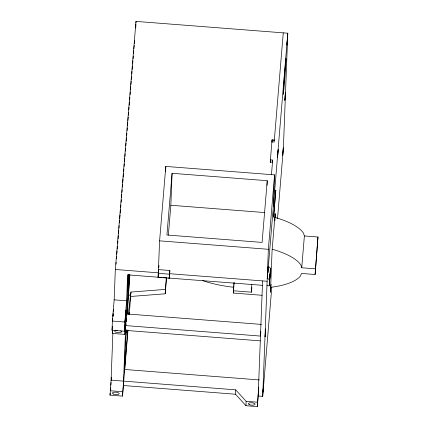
<?xml version="1.0" encoding="UTF-8"?>
<svg xmlns="http://www.w3.org/2000/svg" width="428" height="428" viewBox="0 0 428 428"><rect width="100%" height="100%" fill="white"/><g stroke="black" fill="none" stroke-linecap="round" stroke-linejoin="round"><path stroke-width="0.64" d="M112.511 330.421L112.393 333.423L124.853 334.391L126.271 310.006L124.5 331.208L112.04 330.239L112.393 321.048L114.158 299.846L115.325 269.48L136.002 21.4L287.798 33.207L283.379 148.27L277.505 218.772M125.591 329.084L123.366 385.516L122.483 396.114L110.023 395.146L111.077 380.15L112.869 333.487M116.052 264.194L116.127 262.214M135.746 28.002L135.901 24.043M135.949 22.721L136.002 21.4M124.5 331.208L124.853 322.017L126.624 300.814L127.619 274.846L161.484 277.478M122.483 396.114L127.779 330.181M260.855 331.534L260.475 336.071L125.672 325.585L125.741 323.787L124.853 334.391M124.414 371.969L125.677 339.094L126.907 329.913M126.362 321.246L126.458 318.716L126.244 321.31M125.672 325.585L126.64 313.922L127.33 295.946L129.106 274.642M128.159 274.396L127.501 291.548L128.935 274.353M129.299 314.318L130.957 292.067L165.385 289.408L166.364 277.665M158.109 277.317L158.499 269.603L169.83 270.485L169.611 276.081L169.435 278.2L158.109 277.317L159.607 240.841L165.807 166.417L274.557 174.87L273.332 206.836M165.604 171.74L165.807 166.417M130.791 296.46L165.213 293.801L165.385 289.408M168.359 235.122L170.847 205.269L172.072 173.303L267.233 180.702L267.051 185.367M169.435 278.2L169.83 270.485M262.07 295.288L233.271 293.052L234.02 282.822M258.218 395.467L257.292 406.6L245.961 405.717L235.518 394.236L235.689 389.844L111.077 380.15M245.961 405.717L246.132 401.325L235.689 389.844M233.356 290.773L251.482 292.18L251.771 284.583M257.292 406.6L258.715 387.142M262.594 280.934L258.175 395.996L262.706 396.349L271.796 287.274M270.298 162.544L270.4 159.895L272.668 160.072L272.566 162.72M272.048 140.555L272.08 139.753L274.348 139.929L274.316 140.732L272.048 140.555L271.919 142.144M262.706 396.349L268.356 249.294L274.557 174.87M267.981 272.738L268.222 266.398L270.426 268.174L270.196 274.166L269.228 285.829L266.96 285.653M269.228 285.829L270.426 268.174M274.878 220.816L275.156 213.561L272.064 250.669L270.469 292.222L271.133 284.267M270.801 287.295A62.499 21.972 4.8 0 0 300.344 276.21L301.515 273.449L315.11 274.503L317.977 237.01L304.383 235.956L303.431 233.03A62.499 21.972 4.8 0 0 274.915 217.429M317.977 237.01L315.11 274.503M112.757 318.635L112.655 320.679L112.735 320.203M113.447 311.45L113.548 309.407L113.388 310.664M126.977 314.361L129.673 274.535M126.105 330.041L125.923 332.7L126.255 330.074M127.196 314.099L129.877 274.894M275.493 217.494L275.702 214.187L275.359 217.745M112.944 315.966L113.179 313.045M113.217 314.617L113.062 316.56M267.559 278.045L267.634 277.007M116.405 258.887L116.63 256.228M116.796 254.232L117.074 250.91M117.24 248.914L117.459 246.255M117.684 243.596L117.903 240.937M118.069 238.942L118.347 235.614M118.513 233.618L118.791 230.296M118.957 228.301L119.177 225.642M119.401 222.983L119.621 220.324M119.787 218.328L120.065 215M120.231 213.005L120.509 209.683M120.675 207.687L120.894 205.028M121.119 202.369L121.338 199.705M121.504 197.715L121.782 194.387M121.948 192.391L122.173 189.732M122.392 187.073L122.611 184.415M122.777 182.419L123.055 179.091M123.221 177.101L123.499 173.773M123.665 171.778L123.89 169.119M124.109 166.46L124.329 163.801M124.5 161.805L124.773 158.478M124.939 156.488L125.163 153.823M125.383 151.164L125.607 148.505M125.827 145.846L126.051 143.187M126.217 141.192L126.49 137.864M126.656 135.869L126.881 133.21M127.1 130.551L127.325 127.892M127.491 125.896L127.769 122.574M127.935 120.578L128.213 117.251M128.379 115.255L128.598 112.596M128.817 109.937L129.042 107.278M129.208 105.283L129.486 101.96M129.652 99.965L129.871 97.306M130.096 94.642L130.315 91.983M130.481 89.987L130.759 86.665M130.925 84.669L131.203 81.347M131.369 79.351L131.589 76.687M131.813 74.028L132.033 71.369M132.198 69.373L132.477 66.051M132.643 64.056L132.921 60.728M133.087 58.738L133.306 56.073M133.531 53.414L133.75 50.755M133.916 48.76L134.194 45.438M134.36 43.442L134.585 40.783M112.04 330.239L112.371 326.264M112.393 333.423L112.671 330.106M110.023 395.146L110.189 393.15M110.413 390.491L110.633 387.832M110.852 385.173L111.077 382.514M111.243 380.519L111.521 377.191M125.918 325.194L126.025 323.9M129.112 314.205L129.277 312.21L129.015 314.173M128.266 314.302L130.957 292.067M124.505 371.868L127.977 330.197M158.376 272.802L158.601 270.143M158.82 267.484L158.986 265.494M172.072 173.303L166.931 235.004L262.091 242.409L267.233 180.702M165.213 293.801L166.519 278.147M233.271 293.052L233.875 285.76M233.988 284.438L234.153 282.448M251.482 292.18L251.867 287.541M272.08 139.753L270.223 162.019L272.492 162.196M270.239 162.287L270.373 160.698M271.438 174.833L272.668 160.072M283.266 32.854L274.171 142.048L271.903 141.877M268.222 266.398L267.254 278.061L269.458 279.837M267.832 272.834L268.126 269.314M268.233 267.981L287.798 33.207M258.394 393.343L258.544 391.54M315.329 268.816L301.735 267.762L304.383 235.956M170.847 205.269L264.675 212.561M159.607 240.841L268.356 249.294M115.325 269.48L158.644 272.85M169.301 273.679L267.131 281.26M158.264 273.326L169.59 274.204M162.817 277.579L166.797 277.89M168.129 277.997L262.428 285.326M128.068 295.042L130.695 295.245M114.158 299.846L126.624 300.814M126.64 313.922L261.449 324.408M112.393 321.048L124.853 322.017M125.484 330.379L260.294 340.865M124.511 369.46L259.315 379.941M123.366 385.516L235.518 394.236M110.194 390.753L122.654 391.722M246.132 401.325L257.458 402.208M301.735 267.762L300.782 264.836A62.499 21.972 4.8 0 0 272.262 249.235M120.584 330.801A3.408 1.198 4.8 0 1 120.065 332.599A3.408 1.198 4.8 0 1 115.052 331.732A3.408 1.198 4.8 0 1 117.315 330.239M233.688 287.263A62.499 21.972 4.8 0 1 202.706 280.645M125.12 321.31L125.115 321.647L126.009 310.375L125.12 321.31M262.969 392.032L263.589 384.376L262.969 392.032M265.093 336.697L265.713 329.041L265.093 336.697M269.485 281.538L270.105 273.883L269.485 281.538M273.669 216.343L273.658 217.151L275.803 190.091L273.669 216.343M277.558 157.322L278.179 149.666L277.558 157.322M282.667 155.615L283.293 147.96L282.667 155.615M284.797 100.28L285.417 92.625L284.797 100.28M286.921 44.945L287.541 37.29L286.921 44.945M283.416 90.265L283.315 94.342A18.185 0.268 -85.6 0 0 285.765 64.965L286.011 58.572A18.185 0.268 -85.6 0 0 283.561 87.954L283.416 90.265M113.334 394.049A3.408 1.198 4.8 0 0 119.043 393.958A3.408 1.198 4.8 0 0 114.934 392.166A3.408 1.198 4.8 0 0 113.334 394.049M249.278 404.62A3.408 1.198 4.8 0 0 254.981 404.53A3.408 1.198 4.8 0 0 250.878 402.737A3.408 1.198 4.8 0 0 249.278 404.62"/></g></svg>
